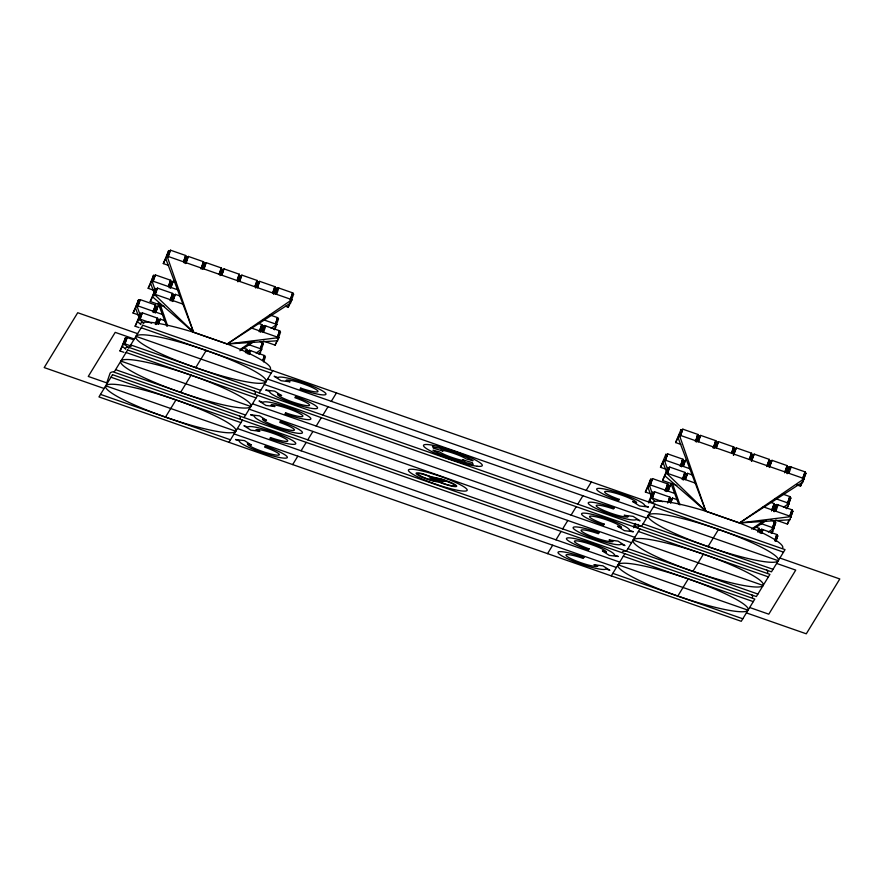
<?xml version="1.0" encoding="UTF-8"?>
<svg xmlns="http://www.w3.org/2000/svg" width="884" height="884" viewBox="0 0 884 884"><rect width="100%" height="100%" fill="white"/><g stroke="black" fill="none" stroke-linecap="round" stroke-linejoin="round"><path stroke-width="1.33" d="M106.61 383.28L110.091 373.17A68.875 9.823 19 0 1 113.66 371.722M123.915 352.318L120.014 350.959L125.429 337.964L126.699 338.406L124.534 344.727L127.219 337.566L133.583 339.799M138.28 314.859L133.075 313.035L138.49 300.041L139.76 300.483L137.584 306.803M125.429 337.964L123.252 344.285L123.76 343.445L131.407 346.119M138.49 300.041L136.313 306.361L136.821 305.521L163.584 314.87M120.014 350.959L123.76 343.445L128.71 348.23M133.075 313.035L136.821 305.521L139.97 314.56M138.092 305.974L140.269 299.654L155.562 304.991L153.385 311.312M139.031 327.588L135.13 326.229L140.545 313.234L141.816 313.676L139.639 319.997M153.385 290.129L148.18 288.306L153.595 275.311L154.877 275.753L152.7 282.073M140.545 313.234L138.368 319.544L138.876 318.715L151.617 323.168M153.595 275.311L151.418 281.631L151.926 280.792L178.69 290.14M135.13 326.229L138.876 318.715L143.816 323.5M148.18 288.306L151.926 280.792L155.076 289.83M140.147 319.157L142.324 312.837L157.617 318.185L155.44 324.505M153.208 281.245L155.385 274.924L170.678 280.261L168.501 286.582M164.546 306.494L150.236 301.499L155.65 288.493L156.921 288.946L154.755 295.267L153.473 294.814L155.65 288.493M168.501 265.399L163.297 263.576L168.711 250.581L169.982 251.023L167.805 257.343M168.711 250.581L166.535 256.901L167.043 256.062L291.93 299.698L288.184 307.212L285.587 306.295M150.236 301.499L153.982 293.985L183.297 304.218M163.297 263.576L167.043 256.062L193.552 332.251L227.199 343.998A68.875 9.823 19 0 1 270.305 369.114M155.264 294.427L157.44 288.107L172.734 293.455L170.557 299.775M168.314 256.515L170.49 250.194L185.784 255.531L183.607 261.852M153.308 310.881L155.562 304.991M155.65 312.107L156.965 308.317M155.429 313.035L157.606 306.715L155.054 305.831M155.938 312.207L158.114 305.886L160.667 306.77M155.363 324.074L157.109 319.013L159.661 319.909L158.347 323.699M168.424 286.151L170.678 280.261M156.645 324.516L158.38 319.467M169.264 287.864L171.441 281.543L172.513 282.327L173.22 281.156L175.772 282.04M158.148 324.041L160.17 319.069L165.264 320.848M170.535 288.306L172.712 281.985L170.159 281.101M158.424 324.13L160.17 319.069M171.043 287.477L173.22 281.156M170.037 300.604L172.214 294.284L174.767 295.179L172.59 301.499M183.529 261.421L185.784 255.531M171.319 301.046L173.496 294.737M184.369 263.134L186.347 257.156L187.618 257.598L188.336 256.426L203.629 261.763L201.453 268.084M173.253 299.3L175.275 294.339L180.38 296.118M186.314 261.388L187.618 257.598M185.651 263.576L187.828 257.255L185.275 256.371M173.098 300.659L175.275 294.339M186.159 262.747L188.336 256.426M200.944 268.924L203.121 262.603L205.663 263.487L203.928 268.548M202.215 269.366L204.182 263.388L205.464 263.83L206.171 262.659L221.464 267.996L219.298 274.316M204.005 268.979L206.171 262.659M219.221 273.885L220.956 268.835L223.508 269.719L221.762 274.78M220.061 275.598L222.028 269.62L223.298 270.062L224.017 268.891L239.31 274.228L237.133 280.548M221.995 273.852L223.298 270.062M221.84 275.211L224.017 268.891M237.498 278.858L239.31 274.228M237.895 281.83L239.873 275.852M239.608 281.013L241.343 275.963L238.802 275.068M239.686 281.443L241.862 275.123L257.156 280.46L254.979 286.781M254.901 286.361L257.156 280.46M255.741 288.062L257.708 282.084M257.244 287.587L259.189 282.195L256.636 281.3M257.52 287.676L259.697 281.355L274.99 286.692L272.813 293.013M245.443 352.705L246.316 350.186L248.868 351.07L247.995 353.6M245.951 351.876L246.824 349.346L243.001 348.009M246.724 353.158L247.586 350.628L248.658 351.412L249.376 350.241L264.67 355.578L262.924 360.639M248.072 354.031L249.376 350.241M249.343 354.473L250.647 350.683M260.99 326.715L259.255 331.776L261.94 324.616L258.117 323.279M272.747 292.593L274.99 286.692M260.526 332.218L262.493 326.229L263.775 326.682L264.482 325.511L279.775 330.848L277.09 338.008L279.267 331.688L280.537 332.13L278.162 338.782M273.576 294.295L275.554 288.317M262.46 330.472L263.775 326.682M275.521 292.549L277.543 287.587L292.836 292.924L290.151 300.085M262.239 331.401L263.973 326.34L261.432 325.456M275.289 293.477L277.035 288.427L274.482 287.532M262.305 331.82L264.482 325.511M275.366 293.908L277.543 287.587M263.587 332.273L265.764 325.953M276.637 294.35L278.814 288.029M260.36 348.285L262.614 342.395L260.062 341.5M260.437 348.716L262.614 342.395M262.106 343.224L263.377 343.677L261.2 349.987L261.708 349.158L247.697 344.263M259.288 354.495L261.708 349.158L256.029 353.048M262.846 360.208L264.161 356.418L265.432 356.86L263.686 361.921M275.476 323.555L277.72 317.665L270.073 314.991M275.543 323.975L277.72 317.665M276.106 325.599L278.493 318.947L277.211 318.494M274.405 329.765L276.825 324.428L262.802 319.533M290.582 298.825L291.886 295.035M263.421 341.036L275.134 345.125L275.852 343.025M288.184 307.212L289.985 302.881M291.212 300.869L293.599 294.206L292.328 293.764M275.134 345.125L278.88 337.611L250.846 327.82M650.58 493.836L645.375 492.012L650.591 479.349L652.072 479.459L652.58 478.62L667.873 483.968L665.188 491.128L667.365 484.808L669.906 485.692L668.171 490.753M649.895 485.78L648.613 485.338L650.79 479.017M633.651 527.759L635.706 523.472M645.375 492.012L649.132 484.498L674.614 493.405M650.326 484.52L652.072 479.459M650.403 484.94L652.58 478.62M665.696 469.106L660.492 467.282L665.906 454.288L667.177 454.73L665.442 459.791M652.381 497.703L654.127 492.653L652.845 492.2L648.524 502.046M648.768 503.029L651.188 497.692L662.657 501.692M660.492 467.282L664.238 459.768L689.73 468.675M665.663 458.862L667.685 453.89L682.978 459.238L680.293 466.387L682.47 460.078L685.023 460.962L685.531 460.122L683.354 466.443M652.458 498.134L654.635 491.813L669.928 497.151L668.182 502.211M665.508 460.21L667.685 453.89M676.857 485.471L662.547 480.465L667.961 467.47L669.232 467.923L669.74 467.083L685.034 472.421L682.349 479.581L685.034 472.421M680.802 444.376L675.597 442.553L681.011 429.558L682.293 430L680.547 435.061M662.547 480.465L666.293 472.951L695.609 483.194M675.597 442.553L679.354 435.038L804.241 478.664L800.495 486.178L796.594 484.819M667.287 473.316L668.591 469.514M680.779 434.132L682.802 429.16L698.095 434.508L695.41 441.657L697.586 435.348L700.128 436.232L700.647 435.392L715.929 440.74L713.244 447.89L715.929 440.74M667.497 472.973L669.232 467.923M667.564 473.404L669.74 467.083M680.625 435.481L682.802 429.16M666.459 491.57L668.426 485.581M668.249 491.173L670.426 484.863L669.707 486.034L667.155 485.139L667.873 483.968M667.674 503.051L669.928 497.151M669.387 502.234L670.481 498.775M681.575 466.84L683.741 460.52L682.271 460.409M670.658 502.676L672.47 498.046L677.575 499.825M683.277 466.023L685.023 460.962M670.735 503.106L672.47 498.046M683.619 480.023L685.597 474.045M696.68 442.111L698.857 435.79L697.377 435.679M685.332 479.205L687.586 473.316L692.68 475.095M698.183 441.624L700.128 436.232M685.409 479.636L687.586 473.316M698.471 441.713L700.647 435.392M714.526 448.343L716.703 442.022L715.222 441.912M716.228 447.525L718.482 441.624L733.775 446.972L731.598 453.293M716.305 447.945L718.482 441.624M731.521 452.862L733.775 446.972M732.803 453.304L734.538 448.254L733.057 448.144M733.433 455.359L735.819 448.696L733.267 447.812M749.444 459.525L751.621 453.205L736.328 447.868L733.643 455.017M749.367 459.094L750.671 455.304M750.638 459.547L752.173 454.818M805.147 471.901L802.451 479.062L805.147 471.901L789.854 466.564L787.158 473.713L789.335 467.393L786.793 466.509L784.616 472.829L787.301 465.669L772.008 460.332L769.323 467.481L771.5 461.161L768.947 460.277L766.771 466.597L769.456 459.437L754.163 454.1L751.477 461.249L753.654 454.928L751.102 454.044M768.483 465.78L770.019 461.061M769.986 465.293L772.008 460.332M757.831 532.113L759.135 528.323L755.312 526.986M759.024 532.124L759.897 529.604L758.417 529.494M760.096 532.908L761.688 529.207L776.97 534.555L774.804 540.875M760.373 532.997L761.688 529.207M761.654 533.45L762.958 529.66M774.24 503.593L771.555 510.742L774.24 503.593L770.417 502.256M773.268 509.924L775.003 504.874L773.533 504.764M786.318 472.012L787.854 467.293M776.793 504.477L774.108 511.637L776.793 504.477L792.086 509.825L789.909 516.145M775.887 511.239L778.064 504.93M788.948 473.327L791.125 467.006M771.102 520.024L774.925 521.361L772.229 528.522L774.406 522.201L775.688 522.643L773.511 528.963L774.019 528.135L761.279 523.682M773.301 529.306L775.688 522.643M771.599 533.472L774.019 528.135L768.34 532.013M774.727 540.444L776.97 534.555M782.384 493.968L790.031 496.631L787.346 503.792L789.523 497.471L790.793 497.913L788.616 504.234L789.125 503.394L775.113 498.499M775.787 541.229L777.743 535.837L776.461 535.384M788.418 504.576L790.793 497.913M775.997 540.886L777.743 535.837M786.716 508.731L789.125 503.394L783.456 507.283M789.832 515.715L792.086 509.825M775.732 520.013L787.434 524.101L788.528 520.941M800.495 486.178L801.578 483.018M790.904 516.499L792.849 511.107L791.578 510.654M804.628 472.741L805.91 473.183L802.296 481.846M792.849 511.107L790.672 517.427L791.18 516.587L763.146 506.797M805.91 473.183L803.733 479.504L804.241 478.664L739.499 522.974L705.863 511.228A68.875 9.823 19 0 0 652.624 502.687M787.434 524.101L791.18 516.587L739.499 522.974L705.863 511.228L665.21 476.111M140.269 299.654L139.55 300.825L138.28 300.383M155.385 274.924L154.667 276.095L153.396 275.642M170.49 250.194L169.772 251.365L168.501 250.912M127.219 337.566L126.5 338.738L125.23 338.296M142.324 312.837L141.606 314.008L140.335 313.566M157.44 288.107L156.722 289.278L155.451 288.836M153.473 294.814L153.982 293.985L193.552 332.251L227.199 343.998L277.786 340.771M158.114 305.886L157.396 307.057L156.125 306.615L154.148 312.593L152.877 312.151M156.899 319.356L157.617 318.185M172.015 294.626L172.734 293.455M202.911 262.935L203.629 261.763M220.757 269.167L221.464 267.996M241.862 275.123L241.144 276.294L238.592 275.399M165.496 417.093L175.982 399.933M180.601 392.363L191.088 375.203M195.718 367.633L206.204 350.473M259.697 281.355L258.99 282.526L256.437 281.631M246.106 350.517L246.824 349.346M261.222 325.787L261.94 324.616M292.836 292.924L292.118 294.107L293.599 294.206M263.377 343.677L261.896 343.567M278.493 318.947L277.012 318.837M276.316 325.257L276.825 324.428L271.145 328.307M291.422 300.527L291.93 299.698L227.199 343.998L278.88 337.611L278.372 338.45M263.951 356.749L264.67 355.578M279.068 332.019L279.775 330.848M228.945 442.32L242.514 420.121M244.061 417.591L257.62 395.38M259.167 392.861L272.736 370.65M292.67 464.586L297.809 456.177M301.09 450.785L306.229 442.376M307.776 439.856L312.914 431.436M316.207 426.055L321.345 417.646M322.892 415.126L328.03 406.706M331.312 401.325L336.45 392.916M547.55 553.627L552.688 545.218M555.97 539.826L561.108 531.417M562.655 528.897L567.793 520.488M571.086 515.096L576.224 506.687M577.771 504.167L582.91 495.747M586.191 490.366L591.33 481.957M665.906 454.288L666.978 455.072M681.011 429.558L682.083 430.331M648.613 485.338L649.132 484.498L652.724 494.83M663.729 460.608L664.238 459.768L667.829 470.1M678.835 435.878L679.354 435.038L705.863 511.228L666.293 472.951L665.785 473.791M652.845 492.2L653.917 492.985L654.635 491.813M667.961 467.47L669.022 468.255M633.408 526.776L635.353 523.593M650.668 498.521L651.188 497.692L655.143 501.515M611.264 575.882L624.833 553.682M626.38 551.152L639.939 528.952M641.486 526.422L655.055 504.223M681.752 461.249L682.978 459.238M696.868 436.519L698.095 434.508M735.61 449.039L736.328 447.868M751.621 453.205L750.903 454.376L753.455 455.271M752.936 456.1L754.163 454.1M677.796 596.07L688.282 578.909M692.912 571.34L703.399 554.18M708.018 546.61L718.504 529.45M769.456 459.437L768.737 460.608L771.29 461.503M787.301 465.669L786.583 466.84L789.136 467.735L789.854 466.564M757.908 530.334L759.135 528.323M774.925 521.361L774.207 522.532L775.478 522.985M790.031 496.631L789.313 497.803L790.594 498.256M771.356 532.488L771.865 531.649M240.481 349.302L251.841 341.522M751.654 529.052L763.002 521.273M227.199 343.998L290.847 302.858M239.862 350.782L253.741 341.799M273.421 329.08L275.731 327.588M258.305 353.81L260.625 352.318M782.616 548.091A68.875 9.823 19 0 0 739.499 522.974L803.158 481.824M753.323 529.008L766.052 520.775M785.732 508.057L788.042 506.554M770.616 532.787L772.936 531.295M739.499 522.974L790.097 519.748M433.16 477.172L441.635 479.095A13.492 1.923 19 0 1 451.205 482.642L453.68 483.835A13.492 1.923 19 0 1 454.464 486.565A13.492 1.923 19 0 1 439.668 482.344L439.481 482.277M434.862 477.879L441.978 479.515L452.221 483.537A11.481 1.635 19 0 1 452.884 485.868L450.984 485.559A11.481 1.635 19 0 1 443.061 483.305L440.354 482.299M715.421 441.58L717.974 442.464M274.272 287.875L276.825 288.759M804.429 473.073L805.7 473.526M678.636 436.21L679.906 436.652M663.519 460.94L664.801 461.382M684.525 473.26L687.078 474.156M773.732 504.421L776.285 505.317M173.286 295.068L174.557 295.51M684.315 473.592L686.868 474.487M791.368 510.996L792.639 511.438M153.275 295.157L154.545 295.599M669.42 497.99L671.962 498.885M758.627 529.151L761.168 530.046M158.181 319.798L159.452 320.24M669.21 498.333L671.763 499.217M776.262 535.726L777.533 536.168M141.208 327.765L271.189 373.181M653.508 506.742L783.5 552.157M137.606 333.655L77.715 312.726L44.2 367.578L104.102 388.496M267.598 379.07L649.917 512.632M779.898 558.036L839.8 578.965L806.285 633.806L746.394 612.888M135.959 336.351L265.951 381.755A68.875 9.823 19 0 0 172.999 340.274A68.875 9.823 19 0 0 163.916 355.136A68.875 9.823 19 0 0 265.951 381.755M648.27 515.317L778.263 560.732A68.875 9.823 19 0 0 685.31 519.24A68.875 9.823 19 0 0 676.227 534.102A68.875 9.823 19 0 0 778.263 560.732M134.324 339.036L115.207 332.362L88.267 376.44L107.384 383.115M264.305 384.452L646.624 518.013M776.616 563.428L795.733 570.103L768.793 614.181L749.676 607.507M130.721 344.926L260.714 390.341M643.033 523.903L773.014 569.307M126.092 352.495L256.084 397.911M638.403 531.472L768.395 576.887M252.481 403.8L634.8 537.361M120.854 361.081L250.846 406.485A68.875 9.823 19 0 0 157.893 365.004A68.875 9.823 19 0 0 148.81 379.866A68.875 9.823 19 0 0 250.846 406.485M633.154 540.047L763.146 585.462A68.875 9.823 19 0 0 670.194 543.969A68.875 9.823 19 0 0 661.121 558.832A68.875 9.823 19 0 0 763.146 585.462M249.2 409.182L631.519 542.743M115.605 369.656L245.597 415.071M627.916 548.632L757.908 594.048M110.986 377.225L240.967 422.64M623.286 556.202L753.279 601.617M237.376 428.53L619.695 562.091M105.737 385.811L235.73 431.215A68.875 9.823 19 0 0 142.777 389.733A68.875 9.823 19 0 0 133.694 404.596A68.875 9.823 19 0 0 235.73 431.215M618.049 564.788L748.041 610.192A68.875 9.823 19 0 0 655.088 568.699A68.875 9.823 19 0 0 646.005 583.562A68.875 9.823 19 0 0 748.041 610.192M234.083 433.911L616.402 567.473M100.5 394.386L230.492 439.801M612.811 573.362L742.792 618.778M439.812 480.321L423.314 473.923A13.448 1.923 19 0 0 419.071 475.636L421.535 476.819A13.448 1.923 19 0 0 434.232 481.261L439.249 482.266L441.337 481.581M438.586 480.156L432.42 477.183L421.734 473.901A11.481 1.635 19 0 0 420.497 475.923L422.596 476.94A11.481 1.635 19 0 0 433.436 480.719L439.558 481.194M650.094 500.852L653.221 503.548M634.988 525.582L638.115 528.278M152.899 297.146L193.552 332.251A68.875 9.823 19 0 0 140.313 323.71M137.782 321.875L140.91 324.572M122.677 346.605L125.804 349.302M638.049 524.334L640.027 526.245M678.26 438.199L705.863 511.228M663.155 462.929L667.022 473.183M670.901 483.426L678.647 503.924M648.038 487.659L651.431 496.631M165.96 259.222L193.552 332.251M150.844 283.952L154.236 292.924M158.103 303.168L166.822 326.229M135.738 308.682L139.12 317.654M672.326 483.007L679.962 504.963M160.015 304.041L167.662 325.986M125.208 348.44A68.875 9.823 19 0 1 128.777 346.992M254.338 390.861A68.875 9.823 19 0 1 255.189 393.855M622.402 552.146A68.875 9.823 19 0 1 625.971 550.699M751.533 594.556A68.875 9.823 19 0 1 752.394 597.551M637.508 527.417A68.875 9.823 19 0 1 641.088 525.969M766.638 569.826A68.875 9.823 19 0 1 767.5 572.821M239.221 415.591A68.875 9.823 19 0 1 240.083 418.585M444.829 481.316L442.453 481.78L436.309 480.299L437.193 481.04L429.37 477.879L440.122 480.344A7.072 1.006 19 0 0 440.265 479.581L444.829 481.316M112.522 374.706L98.953 396.916L741.256 621.297L754.826 599.087L112.522 374.706M127.639 349.976L114.069 372.186L756.361 596.567L769.931 574.357L127.639 349.976M142.744 325.246L129.174 347.456L771.478 571.837L785.047 549.627L142.744 325.246M265.299 446.088L264.659 447.149A16.884 2.409 19 0 1 279.3 454.818A16.884 2.409 19 0 1 262.095 451.348A16.884 2.409 19 0 1 247.443 443.68L251.432 445.072L244.492 440.608L235.498 439.514L239.476 440.895A25.327 3.613 19 0 0 261.443 452.398A25.327 3.613 19 0 0 287.267 457.592A25.327 3.613 19 0 0 265.299 446.088M270.515 437.558L269.874 438.608A25.327 3.613 19 0 0 295.698 443.801A25.327 3.613 19 0 0 273.731 432.298A25.327 3.613 19 0 0 247.907 427.105L243.929 425.712L250.868 430.177L259.852 431.281L255.874 429.889A16.884 2.409 19 0 1 273.09 433.348A16.884 2.409 19 0 1 287.731 441.017A16.884 2.409 19 0 1 270.515 437.558M280.416 421.359L279.775 422.419A16.884 2.409 19 0 1 294.416 430.077A16.884 2.409 19 0 1 277.2 426.618A16.884 2.409 19 0 1 262.559 418.95L266.537 420.342L259.598 415.878L250.614 414.773L254.592 416.165A25.327 3.613 19 0 0 276.559 427.668A25.327 3.613 19 0 0 302.383 432.862A25.327 3.613 19 0 0 280.416 421.359M285.631 412.828L284.991 413.878A25.327 3.613 19 0 0 310.814 419.071A25.327 3.613 19 0 0 288.847 407.568A25.327 3.613 19 0 0 263.023 402.375L259.034 400.982L265.974 405.447L274.968 406.552L270.99 405.159A16.884 2.409 19 0 1 288.195 408.618A16.884 2.409 19 0 1 302.847 416.287A16.884 2.409 19 0 1 285.631 412.828M295.521 396.629L294.88 397.678A16.884 2.409 19 0 1 309.522 405.347A16.884 2.409 19 0 1 292.317 401.888A16.884 2.409 19 0 1 277.664 394.22L281.653 395.612L274.714 391.148L265.719 390.043L269.697 391.435A25.327 3.613 19 0 0 291.665 402.938A25.327 3.613 19 0 0 317.489 408.132A25.327 3.613 19 0 0 295.521 396.629M300.737 388.098L300.096 389.148A25.327 3.613 19 0 0 325.92 394.341A25.327 3.613 19 0 0 303.952 382.838A25.327 3.613 19 0 0 278.128 377.645L274.15 376.252L281.09 380.717L290.074 381.822L286.096 380.429A16.884 2.409 19 0 1 303.311 383.888A16.884 2.409 19 0 1 317.953 391.557A16.884 2.409 19 0 1 300.737 388.098M583.904 557.395L583.263 558.445A16.884 2.409 19 0 0 566.047 554.986A16.884 2.409 19 0 0 580.689 562.655A16.884 2.409 19 0 0 597.904 566.114L593.926 564.721L602.91 565.826L609.849 570.291L605.871 568.898A25.327 3.613 19 0 1 580.048 563.705A25.327 3.613 19 0 1 558.08 552.202A25.327 3.613 19 0 1 583.904 557.395M589.12 548.853L588.479 549.914A25.327 3.613 19 0 1 566.511 538.411A25.327 3.613 19 0 1 592.335 543.605A25.327 3.613 19 0 1 614.303 555.097L618.281 556.489L609.286 555.395L602.347 550.931L606.336 552.323A16.884 2.409 19 0 0 591.683 544.654A16.884 2.409 19 0 0 574.478 541.185A16.884 2.409 19 0 0 589.12 548.853M599.009 532.665L598.369 533.715A16.884 2.409 19 0 0 581.153 530.256A16.884 2.409 19 0 0 595.805 537.925A16.884 2.409 19 0 0 613.01 541.384L609.032 539.991L618.026 541.096L624.966 545.561L620.977 544.168A25.327 3.613 19 0 1 595.153 538.975A25.327 3.613 19 0 1 573.186 527.472A25.327 3.613 19 0 1 599.009 532.665M604.225 524.124L603.584 525.173A25.327 3.613 19 0 1 581.617 513.681A25.327 3.613 19 0 1 607.441 518.875A25.327 3.613 19 0 1 629.408 530.367L633.386 531.759L624.402 530.665L617.463 526.201L621.441 527.593A16.884 2.409 19 0 0 606.8 519.925A16.884 2.409 19 0 0 589.584 516.455A16.884 2.409 19 0 0 604.225 524.124M614.126 507.935L613.485 508.985A16.884 2.409 19 0 0 596.269 505.526A16.884 2.409 19 0 0 610.91 513.195A16.884 2.409 19 0 0 628.126 516.654L624.148 515.261L633.132 516.366L640.071 520.831L636.093 519.438A25.327 3.613 19 0 1 610.269 514.245A25.327 3.613 19 0 1 588.302 502.742A25.327 3.613 19 0 1 614.126 507.935M619.341 499.394L618.701 500.443A25.327 3.613 19 0 1 596.733 488.94A25.327 3.613 19 0 1 622.557 494.134A25.327 3.613 19 0 1 644.524 505.637L648.502 507.029L639.508 505.935L632.568 501.471L636.557 502.863A16.884 2.409 19 0 0 621.905 495.195A16.884 2.409 19 0 0 604.7 491.725A16.884 2.409 19 0 0 619.341 499.394M464.929 460.829L462.42 460.42A15.536 2.21 19 0 1 439.613 451.967L432.972 450.232A23.293 3.326 19 0 0 467.183 462.918L473.183 464.52L472.343 462.652L462.708 459.835L464.929 460.829M477.095 466.244L471.946 465.415A31.062 4.431 19 0 1 424.541 447.138A31.062 4.431 19 0 1 457.802 452.475A31.062 4.431 19 0 1 477.095 466.244M472.818 460.641L466.177 458.906A15.536 2.21 19 0 0 440.796 450.033L443.028 451.039L433.414 448.221L432.508 446.343L434.74 447.337A23.293 3.326 19 0 1 472.818 460.641M421.082 478.399A31.062 4.431 19 0 0 467.095 490.41A31.062 4.431 19 0 0 425.182 471.702A31.062 4.431 19 0 0 421.082 478.399"/></g></svg>
